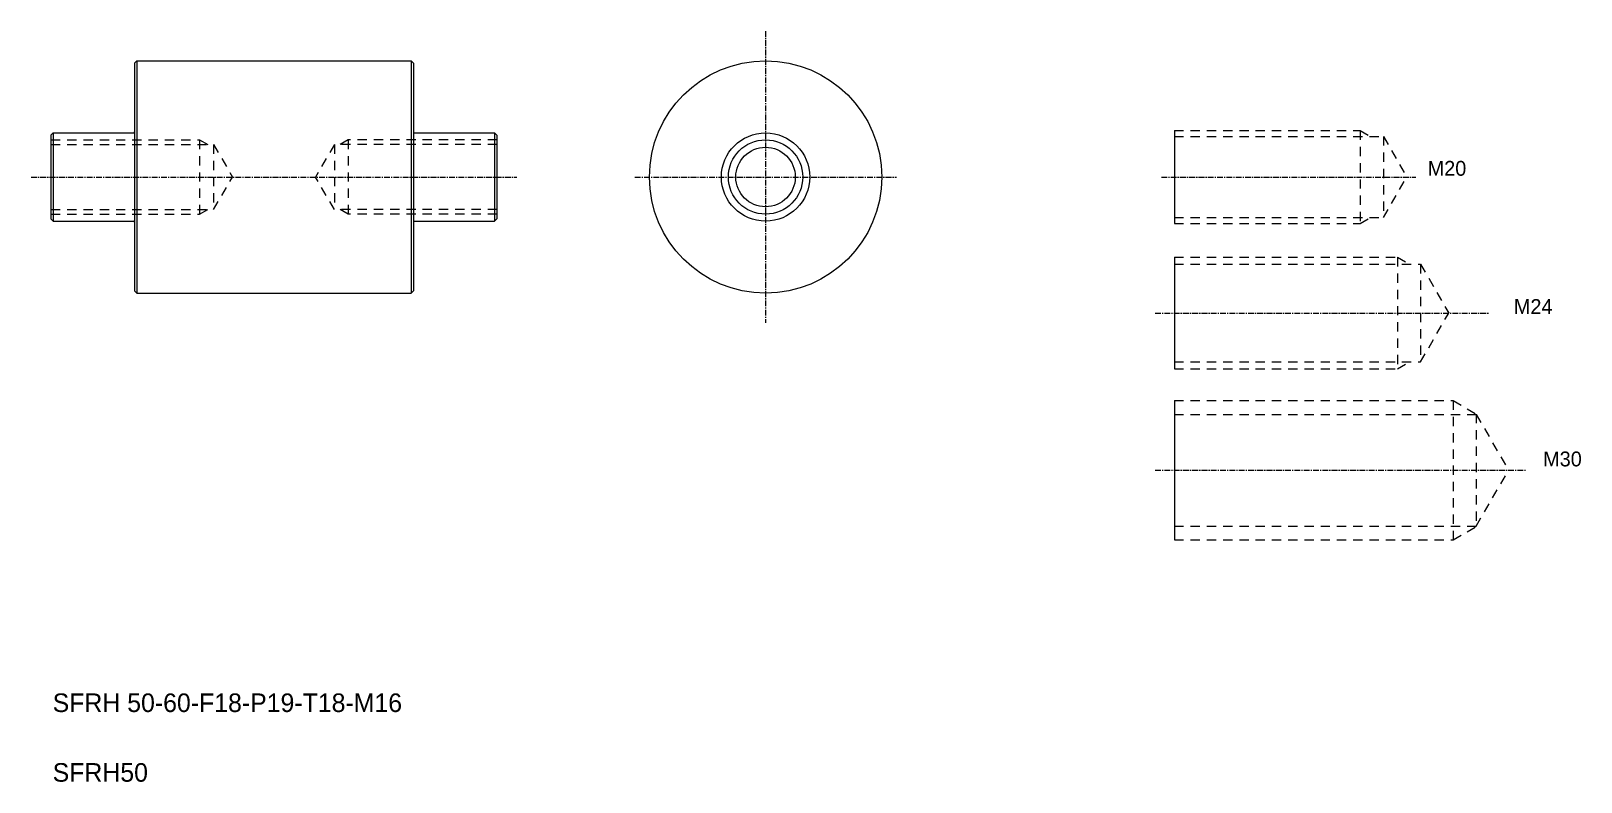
# Model space of a CAD drawing. Extents: x 89 to 423, y 70 to 232.
import ezdxf

# ---------------------------------------------------------------- set-up
doc = ezdxf.new("R2010")
doc.units = 0
doc.linetypes.add('CENTER', pattern=[2, 1.25, -0.25, 0.25, -0.25])
doc.linetypes.add('DASHED', pattern=[3.5, 2, -1.5])
doc.layers.get('0').update_dxf_attribs({"linetype": 'CONTINUOUS'})
doc.layers.add('CENTER', color=1, linetype='CENTER')

msp = doc.modelspace()

# ---------------------------------------------------------------- linework, layer by layer
at = {"color": 7, "linetype": 'CONTINUOUS'}
for p, q in [((111.52, 225.15), (112.02, 225.65)), ((111.52, 225.15), (111.52, 176.15)), ((112.02, 225.65), (171.02, 225.65)), ((112.02, 225.65), (112.02, 175.65)), ((171.02, 225.65), (171.02, 175.65)), ((171.02, 225.65), (171.52, 225.15)), ((171.52, 225.15), (171.52, 176.15)), ((335.32, 210.65), (335.32, 190.65)), ((93.52, 209.65), (94.02, 210.15)), ((93.52, 209.65), (93.52, 191.65)), ((93.52, 209.15), (93.52, 201.15)), ((93.52, 208.65), (93.52, 204.65)), ((94.02, 210.15), (111.32, 210.15)), ((94.02, 210.15), (94.02, 191.15)), ((171.72, 210.15), (189.02, 210.15)), ((189.02, 210.15), (189.02, 191.15)), ((189.02, 210.15), (189.52, 209.65)), ((189.52, 209.65), (189.52, 191.65)), ((93.52, 191.65), (94.02, 191.15)), ((94.02, 191.15), (111.32, 191.15)), ((171.72, 191.15), (189.02, 191.15)), ((189.02, 191.15), (189.52, 191.65)), ((335.32, 183.38), (335.32, 159.38)), ((111.52, 176.15), (112.02, 175.65)), ((112.02, 175.65), (171.02, 175.65)), ((171.02, 175.65), (171.52, 176.15)), ((335.32, 152.53), (335.32, 122.53))]:
    msp.add_line(p, q, dxfattribs=at)
at = {"color": 3, "linetype": 'DASHED'}
for p, q in [((335.32, 210.65), (375.32, 210.65)), ((375.32, 210.65), (377.48, 209.4)), ((375.32, 210.65), (375.32, 190.65)), ((93.52, 208.65), (125.52, 208.65)), ((93.52, 207.65), (128.52, 207.65)), ((125.52, 208.65), (125.52, 192.65)), ((125.52, 208.65), (127.25, 207.65)), ((128.52, 207.65), (128.52, 193.65)), ((128.52, 207.65), (132.56, 200.65)), ((154.52, 207.65), (150.48, 200.65)), ((154.52, 207.65), (154.52, 193.65)), ((189.52, 207.65), (154.52, 207.65)), ((157.52, 208.65), (155.79, 207.65)), ((157.52, 208.65), (157.52, 192.65)), ((189.52, 208.65), (157.52, 208.65)), ((335.32, 209.4), (380.32, 209.4)), ((380.32, 209.4), (380.32, 191.9)), ((380.32, 209.4), (385.37, 200.65)), ((128.52, 193.65), (132.56, 200.65)), ((154.52, 193.65), (150.48, 200.65)), ((380.32, 191.9), (385.37, 200.65)), ((93.52, 193.65), (128.52, 193.65)), ((125.52, 192.65), (127.25, 193.65)), ((189.52, 193.65), (154.52, 193.65)), ((157.52, 192.65), (155.79, 193.65)), ((93.52, 192.65), (125.52, 192.65)), ((189.52, 192.65), (157.52, 192.65)), ((335.32, 191.9), (380.32, 191.9)), ((335.32, 190.65), (375.32, 190.65)), ((375.32, 190.65), (377.48, 191.9)), ((335.32, 183.38), (383.32, 183.38)), ((335.32, 181.88), (388.32, 181.88)), ((383.32, 183.38), (383.32, 159.38)), ((383.32, 183.38), (385.92, 181.88)), ((388.32, 181.88), (394.38, 171.38)), ((388.32, 181.88), (388.32, 160.88)), ((388.32, 160.88), (394.38, 171.38)), ((335.32, 160.88), (388.32, 160.88)), ((383.32, 159.38), (385.92, 160.88)), ((335.32, 159.38), (383.32, 159.38)), ((335.32, 152.53), (395.32, 152.53)), ((395.32, 152.53), (400.32, 149.64)), ((395.32, 152.53), (395.32, 122.53)), ((335.32, 149.53), (400.32, 149.53)), ((400.32, 149.64), (400.32, 125.42)), ((400.32, 149.53), (407.25, 137.53)), ((400.32, 125.53), (407.25, 137.53)), ((335.32, 125.53), (400.32, 125.53)), ((395.32, 122.53), (400.32, 125.42)), ((335.32, 122.53), (395.32, 122.53))]:
    msp.add_line(p, q, dxfattribs=at)
for p, q in [((189.52, 205.15), (189.52, 205.15)), ((189.52, 200.65), (189.52, 200.65))]:
    msp.add_line(p, q)
for radius in [25, 9.5, 6.4]:
    msp.add_circle((247.33, 200.65), radius)
at = {"color": 3}
msp.add_circle((247.33, 200.65), 8, dxfattribs=at)
at = {"color": 7, "linetype": 'CONTINUOUS'}
for centre, start, end in [((111.32, 210.35), 270, 0), ((171.72, 210.35), 180, 270), ((111.32, 190.95), 0, 90), ((171.72, 190.95), 90, 180)]:
    msp.add_arc(centre, 0.2, start, end, dxfattribs=at)
at = {"layer": 'CENTER', "color": 1, "linetype": 'CENTER'}
for p, q in [((247.33, 232.07), (247.33, 169.23)), ((89.22, 200.65), (193.82, 200.65)), ((219.18, 200.65), (275.49, 200.65)), ((332.53, 200.65), (387.32, 200.65)), ((331.18, 171.38), (403.05, 171.38)), ((331.18, 137.53), (410.88, 137.53))]:
    msp.add_line(p, q, dxfattribs=at)

# ---------------------------------------------------------------- texts
at = {"color": 7, "linetype": 'CONTINUOUS'}
for s, p in [('M20', (389.84, 200.92)), ('M24', (408.4, 171.17)), ('M30', (414.7, 138.37))]:
    msp.add_text(s, height=3.2, dxfattribs=at).set_placement(p)
for s, p in [('SFRH 50-60-F18-P19-T18-M16', (93.88, 85.5)), ('SFRH50', (93.88, 70.5))]:
    msp.add_text(s, height=4).set_placement(p)

doc.saveas('drawing.dxf')
